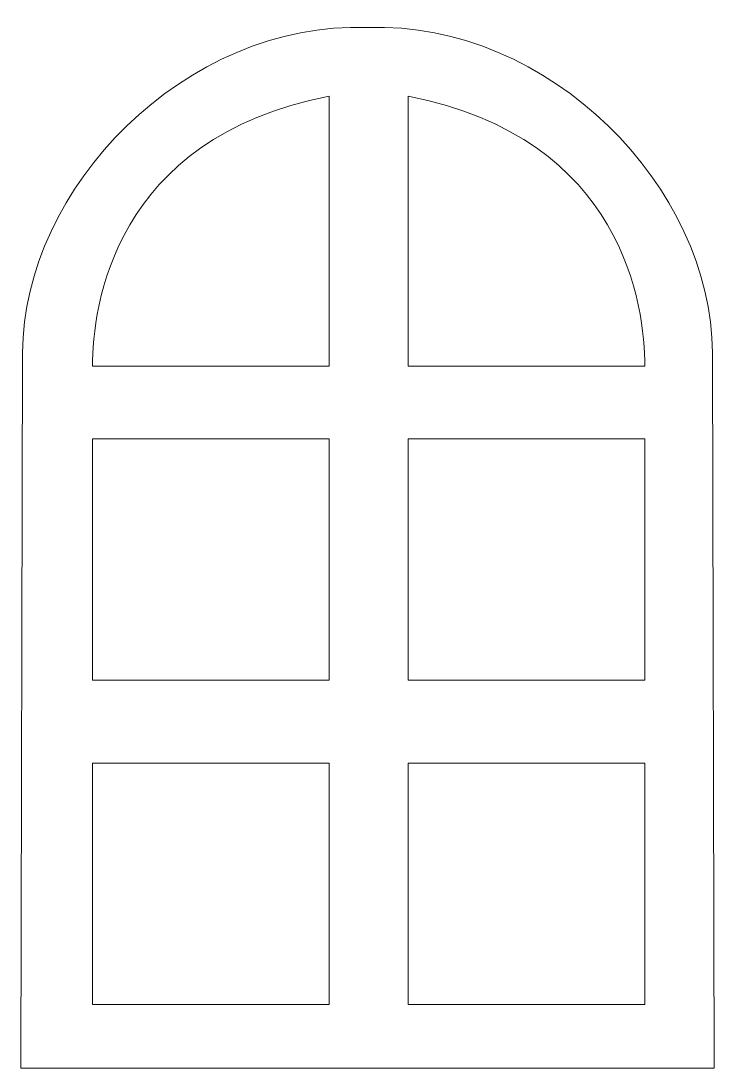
# Model space of a CAD drawing. Header units: millimetres. Extents: x -80 to 80, y -120 to 121.
import ezdxf

# ---------------------------------------------------------------- set-up
doc = ezdxf.new("R2010")
doc.units = ezdxf.units.MM
doc.header["$MEASUREMENT"] = 0
doc.layers.add('Layer 1', color=7, linetype='Continuous')

msp = doc.modelspace()

# ---------------------------------------------------------------- linework, layer by layer
at = {"layer": 'Layer 1', "lineweight": 18}
for points, knots in [([(79.7965, -119.798), (79.7965, -119.798), (79.4174, 44.866), (79.4174, 44.866), (79.3299, 82.856), (41.9415, 121.2937), (0, 119.7711), (-41.9415, 121.2937), (-79.3299, 82.856), (-79.4174, 44.866), (-79.4174, 44.866), (-79.7965, -119.798), (-79.7965, -119.798), (-79.7965, -119.798), (79.7965, -119.798), (79.7965, -119.798)], [0, 0, 0, 0, 0.2, 0.2, 0.2, 0.4, 0.4, 0.4, 0.6, 0.6, 0.6, 0.8, 0.8, 0.8, 1, 1, 1, 1]), ([(-8.8215, 104.0079), (-58.6542, 94.1851), (-63.279, 55.4285), (-63.3321, 41.8214), (-63.3321, 41.8214), (-8.8215, 41.8214), (-8.8215, 41.8214), (-8.8215, 41.8214), (-8.8215, 104.0079), (-8.8215, 104.0079)], [0, 0, 0, 0, 0.33333333, 0.33333333, 0.33333333, 0.66666667, 0.66666667, 0.66666667, 1, 1, 1, 1]), ([(9.3561, 104.0079), (59.1888, 94.1851), (63.8136, 55.4285), (63.8667, 41.8214), (63.8667, 41.8214), (9.3561, 41.8214), (9.3561, 41.8214), (9.3561, 41.8214), (9.3561, 104.0079), (9.3561, 104.0079)], [0, 0, 0, 0, 0.33333333, 0.33333333, 0.33333333, 0.66666667, 0.66666667, 0.66666667, 1, 1, 1, 1]), ([(-63.3321, 25.0701), (-63.3321, 25.0701), (-8.8215, 25.0701), (-8.8215, 25.0701), (-8.8215, 25.0701), (-8.8215, -30.4739), (-8.8215, -30.4739), (-8.8215, -30.4739), (-63.3321, -30.4739), (-63.3321, -30.4739), (-63.3321, -30.4739), (-63.3321, 25.0701), (-63.3321, 25.0701)], [0, 0, 0, 0, 0.25, 0.25, 0.25, 0.5, 0.5, 0.5, 0.75, 0.75, 0.75, 1, 1, 1, 1]), ([(9.3561, 25.0701), (9.3561, 25.0701), (63.8667, 25.0701), (63.8667, 25.0701), (63.8667, 25.0701), (63.8667, -30.4739), (63.8667, -30.4739), (63.8667, -30.4739), (9.3561, -30.4739), (9.3561, -30.4739), (9.3561, -30.4739), (9.3561, 25.0701), (9.3561, 25.0701)], [0, 0, 0, 0, 0.25, 0.25, 0.25, 0.5, 0.5, 0.5, 0.75, 0.75, 0.75, 1, 1, 1, 1]), ([(-63.3321, -49.5827), (-63.3321, -49.5827), (-8.8215, -49.5827), (-8.8215, -49.5827), (-8.8215, -49.5827), (-8.8215, -105.1267), (-8.8215, -105.1267), (-8.8215, -105.1267), (-63.3321, -105.1267), (-63.3321, -105.1267), (-63.3321, -105.1267), (-63.3321, -49.5827), (-63.3321, -49.5827)], [0, 0, 0, 0, 0.25, 0.25, 0.25, 0.5, 0.5, 0.5, 0.75, 0.75, 0.75, 1, 1, 1, 1]), ([(9.3561, -49.5827), (9.3561, -49.5827), (63.8667, -49.5827), (63.8667, -49.5827), (63.8667, -49.5827), (63.8667, -105.1267), (63.8667, -105.1267), (63.8667, -105.1267), (9.3561, -105.1267), (9.3561, -105.1267), (9.3561, -105.1267), (9.3561, -49.5827), (9.3561, -49.5827)], [0, 0, 0, 0, 0.25, 0.25, 0.25, 0.5, 0.5, 0.5, 0.75, 0.75, 0.75, 1, 1, 1, 1])]:
    msp.add_open_spline(points, degree=3, knots=knots, dxfattribs=at)

doc.saveas('drawing.dxf')
